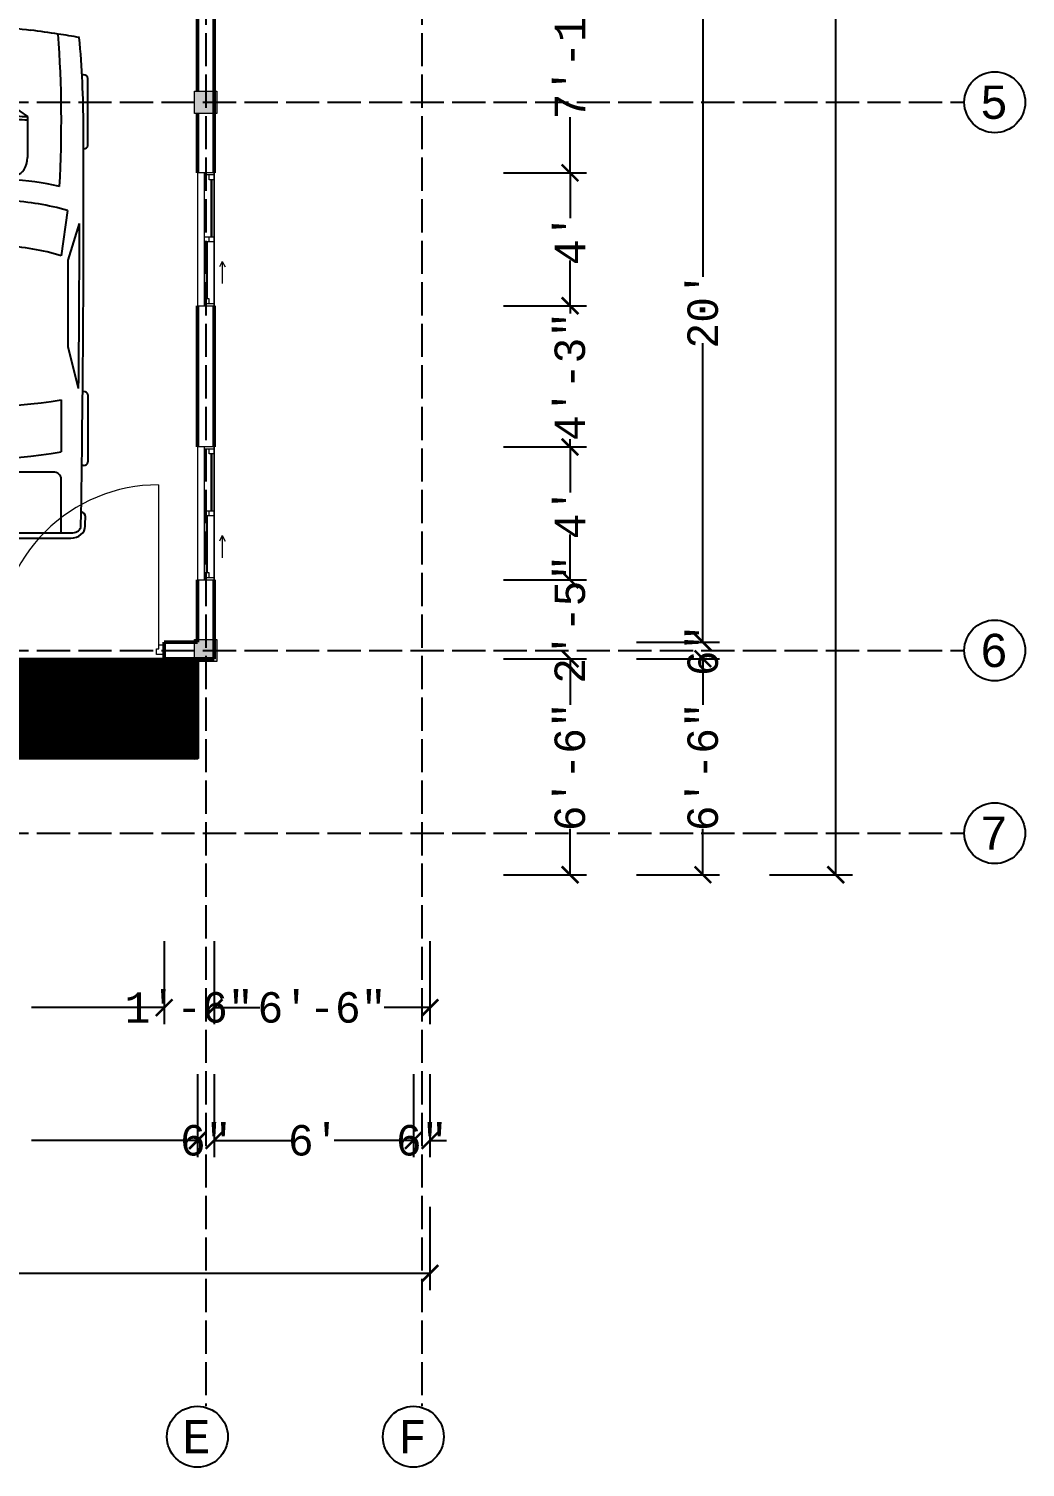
# Model space of a CAD drawing. Header units: inches. Extents: x 8351 to 42256, y 21052 to 33437.
# Drawn here: x 40372 to 40732, y 32311 to 32830 of the extents above; entities that cross this region are included whole.
import ezdxf

# ---------------------------------------------------------------- set-up
doc = ezdxf.new("R2010")
doc.units = ezdxf.units.IN
doc.header["$MEASUREMENT"] = 0
doc.linetypes.add('ACAD_ISO02W100', pattern=[15, 12, -3])
for name, color, linetype, lineweight in [('A-COLS', 52, 'Continuous', 9), ('A-DIM', 7, 'Continuous', 25), ('A-DOOR', 10, 'Continuous', 13), ('A-DOOR-FRAM', 31, 'Continuous', 20), ('A-GLAZ', 160, 'Continuous', 13), ('A-WALL', 7, 'Continuous', 35)]:
    doc.layers.add(name, color=color, linetype=linetype, lineweight=lineweight)
doc.layers.add('A-FUNTURE', color=241, linetype='Continuous')
doc.layers.add('A-G-BEAM', color=8, linetype='ACAD_ISO02W100')
doc.styles.get("Standard").update_dxf_attribs({"font": 'consolab.ttf', "height": 11})

# ---------------------------------------------------------------- blocks, each defined once
blk = doc.blocks.new('M_Window-Sliding-Double - 1500 x 1200mm 3-331050-B-FLOOR-PLAN')
at = {"layer": 'A-GLAZ'}
for p, q in [((8, 5.85), (10, 6.85)), ((8, 5.85), (10, 4.85)), ((8, 5.85), (16, 5.85)), ((24, 2.85), (-24, 2.85)), ((-24, -3.15), (24, -3.15))]:
    blk.add_line(p, q, dxfattribs=at)
at = {"layer": 'A-GLAZ', "lineweight": 20}
for p, q in [((-24, 2.85), (-24, -3.15)), ((-24, 2.85), (-21.5, 2.85)), ((-23.25, 2.85), (-23.25, -0.65)), ((-21.5, 1.1), (-23.25, 1.1)), ((-21.5, 2.85), (-21.5, 1.1)), ((-0.875, -0.65), (-0.875, 2.85)), ((-0.875, 2.85), (0.875, 2.85)), ((0.875, 1.1), (-0.875, 1.1)), ((0.875, 2.85), (0.875, -0.65)), ((21.5, 1.1), (21.5, -0.65)), ((23.25, 1.1), (21.5, 1.1)), ((23.25, 2.85), (24, 2.85)), ((23.25, 2.85), (23.25, -0.65)), ((24, -3.15), (24, 2.85)), ((-24, -0.65), (-23.25, -0.65)), ((-0.875, -0.65), (0.875, -0.65)), ((21.5, -0.65), (24, -0.65))]:
    blk.add_line(p, q, dxfattribs=at)
at = {"layer": 'A-GLAZ', "lineweight": 9}
for p, q in [((-21.5, 2.85), (-0.875, 2.85)), ((0.875, 2.85), (23.25, 2.85)), ((-23.25, -0.65), (-0.875, -0.65)), ((0.875, -0.65), (21.5, -0.65))]:
    blk.add_line(p, q, dxfattribs=at)
at = {"layer": 'A-GLAZ', "lineweight": 30}
for p, q in [((-21.5, 1.975), (-0.875, 1.975)), ((0.875, 0.225), (21.5, 0.225))]:
    blk.add_line(p, q, dxfattribs=at)
blk = doc.blocks.new('Garage - Timber Side Hung _2_ - 2271 x 2052mm-334474-B-FLOOR-PLAN')
at = {"layer": 'A-DOOR', "lineweight": 9}
for p, q in [((-57.91, -59.83), (-57.91, -2.02)), ((57.91, -59.83), (57.91, -2.02))]:
    blk.add_line(p, q, dxfattribs=at)
for centre, start, end in [((-57.91, -1.98), 270, 0), ((57.91, -1.98), 180, 270)]:
    blk.add_arc(centre, 57.85, start, end, dxfattribs=at)
at = {"layer": 'A-DOOR-FRAM'}
for p, q in [((-60, 1.49), (-57.17, 1.49)), ((-60, -2.02), (-60, 1.49)), ((-57.17, 1.49), (-57.17, -0.64)), ((57.17, 1.49), (60, 1.49)), ((57.17, -0.64), (57.17, 1.49)), ((60, 1.49), (60, -2.02)), ((-58.03, -2.02), (-60, -2.02)), ((-58.03, -0.64), (-58.03, -2.02)), ((-57.17, -0.64), (-58.03, -0.64)), ((58.03, -0.64), (57.17, -0.64)), ((58.03, -2.02), (58.03, -0.64)), ((60, -2.02), (58.03, -2.02))]:
    blk.add_line(p, q, dxfattribs=at)
blk = doc.blocks.new('*U71')
for p, q in [((21.1, 37.41), (21.1, 36.83)), ((46.55, 38.89), (22.35, 38.89)), ((47.8, 37.39), (47.8, 37.41)), ((135.45, 37.07), (135.45, 37.41)), ((136.7, 38.89), (160.9, 38.89)), ((162.15, 37.41), (162.15, 36.77)), ((70.03, 31.54), (86.41, 29.35)), ((87.99, 31.87), (74.76, 35.92)), ((134.31, 35.6), (119.29, 31.78)), ((186.47, -33.5), (186.47, 33.5)), ((188.4, -32.76), (188.4, 32.76)), ((138.42, 29.35), (157.25, 29.35)), ((164.52, 26.39), (164.52, -26.39)), ((186.47, 29.35), (167.01, 29.35)), ((32.27, 11.63), (36.13, 17.17)), ((36.13, 17.17), (50.94, 17.17)), ((32.12, 9.51), (32.12, 11.15)), ((58.92, -10.77), (58.92, 10.77)), ((66.55, -10.53), (66.55, 10.53)), ((186.47, -10.53), (186.47, 10.53)), ((3.27, 6.13), (0.1, 0.41)), ((29.77, 9.51), (51.68, 9.51)), ((82.74, 8.5), (82.74, -8.5)), ((0, 0), (51.68, 0)), ((0.1, -0.41), (3.27, -6.13)), ((29.77, -9.51), (51.68, -9.51)), ((32.12, -9.51), (32.12, -11.15)), ((32.27, -11.63), (36.13, -17.17)), ((36.13, -17.17), (50.94, -17.17)), ((86.41, -29.35), (70.03, -31.54)), ((157.25, -29.35), (138.42, -29.35)), ((167.01, -29.35), (186.47, -29.35)), ((87.99, -31.87), (74.76, -35.92)), ((134.31, -35.6), (119.29, -31.78)), ((21.1, -37.41), (21.1, -36.83)), ((46.55, -38.89), (22.35, -38.89)), ((47.8, -37.39), (47.8, -37.41)), ((135.45, -37.07), (135.45, -37.41)), ((136.7, -38.89), (160.9, -38.89)), ((162.15, -37.41), (162.15, -36.77))]:
    blk.add_line(p, q)
for centre, major_axis, ratio, start_param, end_param in [((41.19, -490.86), (0, 528.23), 0.842304, 0.00281, 0.075598), ((22.35, 37.41), (0, -1.48), 0.842304, 3.141593, 4.712389), ((64.48, -10555.62), (0, 10593.03), 0.842304, -0.013397, 0.002797), ((46.55, 37.41), (0, 1.48), 0.842304, -1.570796, 0), ((136.7, 37.41), (0, -1.48), 0.842304, 3.141593, 4.712389), ((160.9, 37.41), (0, 1.48), 0.842304, -1.570796, 0), ((180.63, 35.84), (0, 2.22), 0.842304, -0.013017, 1.249894), ((64.48, -10556.36), (0, 10595.31), 0.842304, -0.013397, -0.013017), ((183.98, 33.5), (0, -2.96), 0.842304, 1.570796, 3.128196), ((183.98, 32.76), (0, -5.25), 0.842304, 1.570796, 3.128196), ((266.03, -27.52), (0, 313.31), 0.842304, 1.367076, 1.39176), ((135.29, 5.39), (0, 81.77), 0.842304, 1.245306, 1.50788), ((64.48, -10555.62), (0, -10591.55), 0.842304, 3.133765, 3.140441), ((95.79, -3666.35), (0, -3698.24), 0.842304, 3.134049, 3.144098), ((259.18, -27.52), (0, -305.3), 0.842304, 4.528606, 4.561838), ((37.47, -593.96), (0, -623.33), 0.842304, 3.096046, 3.200911), ((134.4, 5.39), (0, -89.78), 0.842304, 4.449482, 4.652344), ((149.6, 2.8), (0, -79.58), 0.842304, 4.372215, 4.640744), ((17.08, 0), (0, 147.02), 0.842304, 4.511394, 4.913384), ((35.91, 0), (0, 147.02), 0.842304, 4.511394, 4.913384), ((167.01, 26.39), (0, 2.96), 0.842304, 0, 1.570796), ((-204.49, 52.4), (0, -250.96), 0.842304, 1.385369, 1.434372), ((13.04, 17.01), (0, 27.42), 0.842304, 4.435146, 4.718221), ((14.2, 17.01), (0, 27.42), 0.842304, 4.435146, 4.718221), ((50.79, 13.34), (6.34, -0.36), 0.603834, -1.395552, 1.581315), ((32.75, 11.15), (0, 0.74), 0.842304, 0.879714, 1.570796), ((29.77, -46.66), (0, 56.17), 0.842304, 0, 0.590319), ((0.62, 0), (0, -0.74), 0.842304, 4.131459, 5.293319), ((29.77, 46.66), (0, 56.17), 0.842304, 2.551274, 3.141593), ((-204.49, -52.4), (0, 250.96), 0.842304, -1.434372, -1.385369), ((13.04, -17.01), (0, -27.42), 0.842304, 1.564964, 1.848039), ((14.2, -17.01), (0, -27.42), 0.842304, 1.564964, 1.848039), ((149.6, -2.8), (0, -79.58), 0.842304, -1.499151, -1.230623), ((32.75, -11.15), (0, -0.74), 0.842304, 4.712389, 5.403472), ((134.4, -5.39), (0, -89.78), 0.842304, -1.510751, -1.307889), ((135.29, -5.39), (0, -81.77), 0.842304, -1.50788, -1.245306), ((259.18, 27.52), (0, 305.3), 0.842304, 1.721348, 1.754579), ((266.03, 27.52), (0, 313.31), 0.842304, 1.749832, 1.774517), ((37.47, 593.96), (0, -623.33), 0.842304, -0.059319, 0.045547), ((167.01, -26.39), (0, -2.96), 0.842304, 4.712389, 6.283185), ((41.19, 490.86), (0, -528.23), 0.842304, -0.075598, -0.00281), ((64.48, 10555.62), (0, -10591.55), 0.842304, 0.001152, 0.007828), ((95.79, 3666.35), (0, -3698.24), 0.842304, -0.002505, 0.007544), ((183.98, -33.5), (0, 2.96), 0.842304, 3.15499, 4.712389), ((183.98, -32.76), (0, -5.25), 0.842304, 0.013397, 1.570796), ((22.35, -37.41), (0, 1.48), 0.842304, 1.570796, 3.141593), ((64.48, 10555.62), (0, 10593.03), 0.842304, 3.138796, 3.15499), ((46.55, -37.41), (0, -1.48), 0.842304, 0, 1.570796), ((136.7, -37.41), (0, -1.48), 0.842304, -1.570796, 0), ((160.9, -37.41), (0, 1.48), 0.842304, 3.141593, 4.712389), ((180.63, -35.84), (0, -2.22), 0.842304, -1.249894, 0.013017), ((64.48, 10556.36), (0, 10595.31), 0.842304, 3.15461, 3.15499)]:
    blk.add_ellipse(centre, major_axis=major_axis, ratio=ratio, start_param=start_param, end_param=end_param)
at = {"extrusion": (0, 0, -1)}
blk.add_ellipse((50.79, -13.34), major_axis=(6.34, 0.36), ratio=0.603834, start_param=-1.395552, end_param=1.581315, dxfattribs=at)
blk = doc.blocks.new('_ArchTick')
at = {"color": 0, "linetype": 'ByBlock', "const_width": 0.15}
blk.add_lwpolyline([(-0.5, -0.5), (0.5, 0.5)], dxfattribs=at)

msp = doc.modelspace()

# ---------------------------------------------------------------- hatches: boundary and pattern name
at = {"layer": 'A-COLS'}
h = msp.add_hatch(color=1, dxfattribs=at)
h.dxf.hatch_style = 1
h.paths.add_polyline_path([(40439.7, 32807.72), (40431.7, 32807.72), (40431.7, 32799.72), (40439.7, 32799.72)])
h = msp.add_hatch(color=1, dxfattribs=at)
h.dxf.hatch_style = 1
h.paths.add_polyline_path([(40439.7, 32609.72), (40431.7, 32609.72), (40431.7, 32601.72), (40439.7, 32601.72)])
at = {"layer": 'A-WALL', "transparency": 33554687}
h = msp.add_hatch(dxfattribs=at)
h.set_pattern_fill('GRATE', color=8, scale=26, angle=268)
h.set_pattern_definition([(268, (37126.9531, 32301.6366), (0.81200505, -0.02835584), []), (358, (37126.953, 32301.6366), (0.1134234, 3.2480202), [])])
h.paths.add_polyline_path([(40288.7, 32566.72), (40432.7, 32566.72), (40432.7, 32602.72), (40288.7, 32602.72)])
h.paths.add_polyline_path([(40347.12, 32579.37), (40371.09, 32579.36), (40371.1, 32592.32), (40347.12, 32592.33)], flags=24)

# ---------------------------------------------------------------- linework, layer by layer
at = {"layer": 'A-COLS', "color": 7}
for points in [[(40431.7, 32807.72), (40439.7, 32807.72), (40439.7, 32799.72), (40431.7, 32799.72)], [(40431.7, 32609.72), (40439.7, 32609.72), (40439.7, 32601.72), (40431.7, 32601.72)]]:
    msp.add_lwpolyline(points, close=True, dxfattribs=at)
at = {"layer": 'A-DIM'}
for p, q in [((40663.28, 32524.72), (40663.28, 32860.86)), ((40615.28, 32848.72), (40615.28, 32740.71)), ((40567.28, 32778.22), (40567.28, 32798.35)), ((40543.28, 32778.22), (40573.28, 32778.22)), ((40543.28, 32778.22), (40573.28, 32778.22)), ((40567.28, 32778.22), (40567.28, 32761.83)), ((40567.28, 32730.22), (40567.28, 32746.61)), ((40543.28, 32730.22), (40573.28, 32730.22)), ((40543.28, 32730.22), (40573.28, 32730.22)), ((40567.28, 32730.22), (40567.28, 32727.38)), ((40615.28, 32608.72), (40615.28, 32716.72)), ((40567.28, 32679.22), (40567.28, 32682.06)), ((40543.28, 32679.22), (40573.28, 32679.22)), ((40543.28, 32679.22), (40573.28, 32679.22)), ((40567.28, 32679.22), (40567.28, 32662.83)), ((40567.28, 32631.22), (40567.28, 32647.61)), ((40567.28, 32631.22), (40567.28, 32637.22)), ((40543.28, 32631.22), (40573.28, 32631.22)), ((40543.28, 32631.22), (40573.28, 32631.22)), ((40615.28, 32608.72), (40615.28, 32614.72)), ((40591.28, 32608.72), (40621.28, 32608.72)), ((40591.28, 32608.72), (40621.28, 32608.72)), ((40543.28, 32602.72), (40573.28, 32602.72)), ((40543.28, 32602.72), (40573.28, 32602.72)), ((40567.28, 32602.72), (40567.28, 32596.72)), ((40567.28, 32602.72), (40567.28, 32586.13)), ((40591.28, 32602.72), (40621.28, 32602.72)), ((40591.28, 32602.72), (40621.28, 32602.72)), ((40615.28, 32602.72), (40615.28, 32596.72)), ((40615.28, 32602.72), (40615.28, 32586.13)), ((40567.28, 32524.72), (40567.28, 32541.3)), ((40615.28, 32524.72), (40615.28, 32541.3)), ((40543.28, 32524.72), (40573.28, 32524.72)), ((40591.28, 32524.72), (40621.28, 32524.72)), ((40639.28, 32524.72), (40669.28, 32524.72)), ((40420.7, 32500.72), (40420.7, 32470.72)), ((40420.7, 32500.72), (40420.7, 32470.72)), ((40438.7, 32500.72), (40438.7, 32470.72)), ((40438.7, 32500.72), (40438.7, 32470.72)), ((40516.7, 32500.72), (40516.7, 32470.72)), ((40420.7, 32476.72), (40372.72, 32476.72)), ((40420.7, 32476.72), (40414.7, 32476.72)), ((40438.7, 32476.72), (40444.7, 32476.72)), ((40438.7, 32476.72), (40455.28, 32476.72)), ((40516.7, 32476.72), (40500.11, 32476.72)), ((40432.7, 32452.72), (40432.7, 32422.72)), ((40432.7, 32452.72), (40432.7, 32422.72)), ((40438.7, 32452.72), (40438.7, 32422.72)), ((40438.7, 32452.72), (40438.7, 32422.72)), ((40510.7, 32452.72), (40510.7, 32422.72)), ((40510.7, 32452.72), (40510.7, 32422.72)), ((40516.7, 32452.72), (40516.7, 32422.72)), ((40432.7, 32428.72), (40372.72, 32428.72)), ((40432.7, 32428.72), (40426.7, 32428.72)), ((40438.7, 32428.72), (40444.7, 32428.72)), ((40438.7, 32428.72), (40467.33, 32428.72)), ((40510.7, 32428.72), (40482.06, 32428.72)), ((40510.7, 32428.72), (40504.7, 32428.72)), ((40516.7, 32428.72), (40522.7, 32428.72)), ((40516.7, 32404.72), (40516.7, 32374.72)), ((40516.7, 32380.72), (40247.04, 32380.72))]:
    msp.add_line(p, q, dxfattribs=at)
at = {"layer": 'A-G-BEAM'}
for p, q in [((40435.7, 33413.72), (40435.7, 32332.72)), ((40513.7, 33413.72), (40513.7, 32332.72)), ((39759.7, 32803.72), (40709.7, 32803.72)), ((39759.7, 32605.72), (40709.7, 32605.72)), ((39759.7, 32539.72), (40709.7, 32539.72))]:
    msp.add_line(p, q, dxfattribs=at)
at = {"layer": 'A-G-BEAM', "color": 7, "linetype": 'Continuous'}
for centre in [(40720.7, 32803.72), (40720.7, 32605.72), (40720.7, 32539.72), (40432.7, 32321.72), (40510.7, 32321.72)]:
    msp.add_circle(centre, 11, dxfattribs=at)
at = {"layer": 'A-WALL', "lineweight": 50}
for p, q in [((40432.7, 32848.72), (40432.7, 32807.72)), ((40438.7, 32778.22), (40438.7, 32848.72)), ((40432.7, 32799.72), (40432.7, 32778.22)), ((40432.7, 32730.22), (40432.7, 32679.22)), ((40438.7, 32679.22), (40438.7, 32730.22)), ((40432.7, 32631.22), (40432.7, 32608.72)), ((40438.7, 32602.72), (40438.7, 32631.22)), ((40432.7, 32608.72), (40420.7, 32608.72)), ((40420.7, 32608.72), (40420.7, 32602.72)), ((40420.7, 32602.72), (40438.7, 32602.72)), ((40432.7, 32602.72), (40432.7, 32566.72))]:
    msp.add_line(p, q, dxfattribs=at)
at = {"layer": 'A-WALL'}
msp.add_lwpolyline([(40288.7, 32602.72), (40432.7, 32602.72), (40432.7, 32566.72), (40288.7, 32566.72)], close=True, dxfattribs=at)

# ---------------------------------------------------------------- block references
at = {"layer": 'A-DIM', "xscale": 6, "yscale": 6, "zscale": 6}
for p, rotation in [((40567.28, 32778.22), 270), ((40567.28, 32778.22), 90), ((40567.28, 32730.22), 270), ((40567.28, 32730.22), 90), ((40567.28, 32679.22), 270), ((40567.28, 32679.22), 90), ((40567.28, 32631.22), 270), ((40567.28, 32631.22), 270), ((40615.28, 32608.72), 270), ((40615.28, 32608.72), 270), ((40567.28, 32602.72), 90), ((40567.28, 32602.72), 90), ((40615.28, 32602.72), 90), ((40615.28, 32602.72), 90), ((40567.28, 32524.72), 270), ((40615.28, 32524.72), 270), ((40663.28, 32524.72), 270), ((40438.7, 32476.72), 180), ((40438.7, 32476.72), 180), ((40438.7, 32428.72), 180), ((40438.7, 32428.72), 180), ((40516.7, 32428.72), 180)]:
    msp.add_blockref('_ArchTick', p, dxfattribs=dict(at, rotation=rotation))
for p in [(40420.7, 32476.72), (40420.7, 32476.72), (40516.7, 32476.72), (40432.7, 32428.72), (40432.7, 32428.72), (40510.7, 32428.72), (40510.7, 32428.72), (40516.7, 32380.72)]:
    msp.add_blockref('_ArchTick', p, dxfattribs=at)
at = {"layer": 'A-DOOR', "rotation": 180}
msp.add_blockref('Garage - Timber Side Hung _2_ - 2271 x 2052mm-334474-B-FLOOR-PLAN', (40360.7, 32605.72), dxfattribs=at)
at = {"layer": 'A-FUNTURE', "ltscale": 120, "rotation": 270}
msp.add_blockref('*U71', (40354.19, 32834.69), dxfattribs=at)
at = {"layer": 'A-GLAZ', "rotation": 269.9999999999999}
for p in [(40435.85, 32754.22), (40435.85, 32655.22)]:
    msp.add_blockref('M_Window-Sliding-Double - 1500 x 1200mm 3-331050-B-FLOOR-PLAN', p, dxfattribs=at)

# ---------------------------------------------------------------- texts
at = {"layer": 'A-DIM', "char_height": 11, "attachment_point": 5, "rotation": 90}
for s, insert in [('\\A1;7\'-11"', (40567.28, 32825.47)), ("\\A1;4'", (40567.28, 32754.22)), ("\\A1;20'", (40615.28, 32728.72)), ('\\A1;4\'-3"', (40567.28, 32704.72)), ("\\A1;4'", (40567.28, 32655.22)), ('\\A1;2\'-5"', (40567.28, 32616.97)), ('\\A1;6"', (40615.28, 32605.72)), ('\\A1;6\'-6"', (40567.28, 32563.72)), ('\\A1;6\'-6"', (40615.28, 32563.72))]:
    msp.add_mtext(s, dxfattribs=dict(at, insert=insert))
at = {"layer": 'A-DIM', "char_height": 11, "attachment_point": 5}
for s, insert in [('\\A1;1\'-6"', (40429.7, 32476.72)), ('\\A1;6\'-6"', (40477.7, 32476.72)), ('\\A1;6"', (40435.7, 32428.72)), ("\\A1;6'", (40474.7, 32428.72)), ('\\A1;6"', (40513.7, 32428.72))]:
    msp.add_mtext(s, dxfattribs=dict(at, insert=insert))
at = {"layer": 'A-G-BEAM', "color": 7, "char_height": 12, "attachment_point": 1}
for s, insert in [('5 ', (40715.3, 32809.74)), ('6 ', (40715.3, 32611.74)), ('7 ', (40715.3, 32545.74)), ('E ', (40427.3, 32327.74)), ('F ', (40505.3, 32327.74))]:
    msp.add_mtext_dynamic_manual_height_columns(s, width=13.2112, gutter_width=60, heights=[0], dxfattribs=dict(at, insert=insert))

doc.saveas('drawing.dxf')
